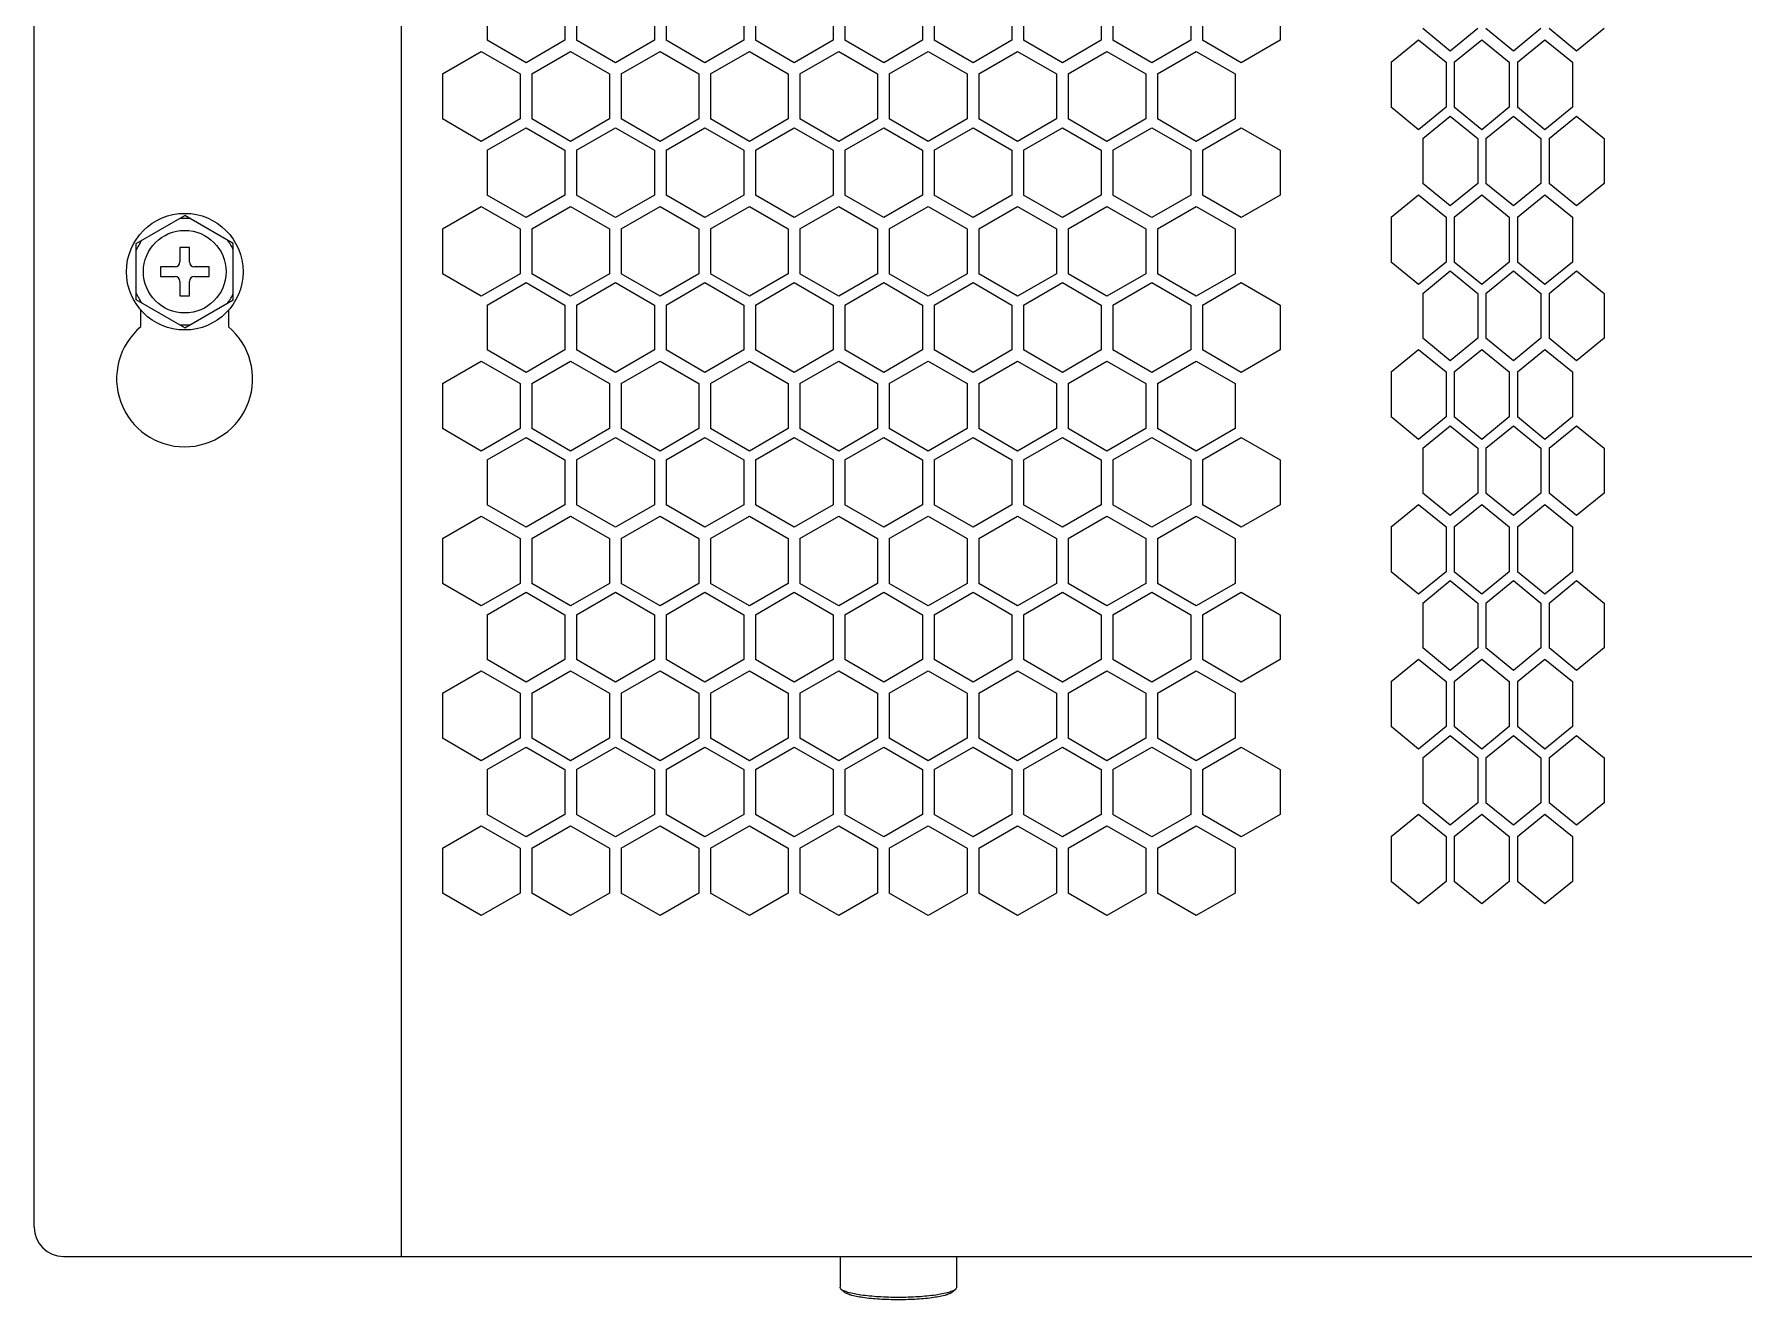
# Model space of a CAD drawing. Header units: millimetres. Extents: x 55614 to 110757, y -66981 to -47484.
# Drawn here: x 63122.6 to 63298.6, y -50635.6 to -50505.4 of the extents above; entities that cross this region are included whole.
import ezdxf

# ---------------------------------------------------------------- set-up
doc = ezdxf.new("R2010")
doc.units = ezdxf.units.MM
for name, color, linetype in [('2401-00336-S-M6-12HWM_0', 7, 'Continuous'), ('4215-0412-2_0', 7, 'Continuous'), ('SONGBUTUO-M4-8_0', 7, 'Continuous')]:
    doc.layers.add(name, color=color, linetype=linetype)
doc.layers.add('THICK', color=7, linetype='Continuous', lineweight=0)

# ---------------------------------------------------------------- blocks, each defined once
blk = doc.blocks.new('2-1725')
at = {"layer": '2401-00336-S-M6-12HWM_0', "color": 7, "linetype": 'Continuous'}
for p, q in [((-17953.63, -71953.06), (-17948.63, -71950.17)), ((-17943.63, -71953.06), (-17948.63, -71950.17)), ((-17953.63, -71958.83), (-17953.63, -71953.06)), ((-17949.13, -71953.45), (-17949.13, -71954.95)), ((-17948.13, -71953.45), (-17949.13, -71953.45)), ((-17948.13, -71954.95), (-17948.13, -71953.45)), ((-17943.63, -71958.83), (-17943.63, -71953.06)), ((-17951.13, -71955.45), (-17951.13, -71956.45)), ((-17949.63, -71955.45), (-17951.13, -71955.45)), ((-17946.13, -71955.45), (-17947.63, -71955.45)), ((-17946.13, -71956.45), (-17946.13, -71955.45)), ((-17951.13, -71956.45), (-17949.63, -71956.45)), ((-17949.13, -71956.95), (-17949.13, -71958.45)), ((-17948.13, -71958.45), (-17948.13, -71956.95)), ((-17947.63, -71956.45), (-17946.13, -71956.45)), ((-17948.63, -71961.72), (-17953.63, -71958.83)), ((-17949.13, -71958.45), (-17948.13, -71958.45)), ((-17948.63, -71961.72), (-17943.63, -71958.83))]:
    blk.add_line(p, q, dxfattribs=at)
for radius in [6, 4.25]:
    blk.add_circle((-17948.63, -71955.95), radius, dxfattribs=at)
for centre, radius, start, end in [((-17948.63, -71955.95), 5.47, 84.0076, 95.9924), ((-17948.63, -71955.95), 5.47, 144.0076, 155.9924), ((-17948.63, -71955.95), 5.47, 24.0076, 35.9924), ((-17949.63, -71954.95), 0.5, 270, 0), ((-17947.63, -71954.95), 0.5, 180, 270), ((-17949.63, -71956.95), 0.5, 0, 90), ((-17947.63, -71956.95), 0.5, 90, 180), ((-17948.63, -71955.95), 5.47, 204.0076, 215.9924), ((-17948.63, -71955.95), 5.47, 324.0076, 335.9924), ((-17948.63, -71955.95), 5.47, 264.0076, 275.9924)]:
    blk.add_arc(centre, radius, start, end, dxfattribs=at)
at = {"layer": '4215-0412-2_0', "color": 7, "linetype": 'Continuous'}
for p, q in [((-17926.32, -72057.27), (-17926.32, -71628.67)), ((-17964.12, -72054.27), (-17964.12, -71631.67)), ((-17917.49, -71927.52), (-17917.49, -71932.14)), ((-17909.49, -71927.52), (-17909.49, -71932.14)), ((-17908.29, -71927.52), (-17908.29, -71932.14)), ((-17900.29, -71927.52), (-17900.29, -71932.14)), ((-17899.09, -71927.52), (-17899.09, -71932.14)), ((-17891.09, -71927.52), (-17891.09, -71932.14)), ((-17889.89, -71927.52), (-17889.89, -71932.14)), ((-17881.89, -71927.52), (-17881.89, -71932.14)), ((-17880.69, -71927.52), (-17880.69, -71932.14)), ((-17872.69, -71927.52), (-17872.69, -71932.14)), ((-17871.49, -71927.52), (-17871.49, -71932.14)), ((-17863.49, -71927.52), (-17863.49, -71932.14)), ((-17862.29, -71927.52), (-17862.29, -71932.14)), ((-17854.29, -71927.52), (-17854.29, -71932.14)), ((-17853.09, -71927.52), (-17853.09, -71932.14)), ((-17845.09, -71927.52), (-17845.09, -71932.14)), ((-17843.89, -71927.52), (-17843.89, -71932.14)), ((-17835.89, -71927.52), (-17835.89, -71932.14)), ((-17818.38, -71933.25), (-17821.21, -71930.94)), ((-17815.55, -71930.94), (-17818.38, -71933.25)), ((-17811.87, -71933.25), (-17814.7, -71930.94)), ((-17809.04, -71930.94), (-17811.87, -71933.25)), ((-17805.37, -71933.25), (-17808.19, -71930.94)), ((-17802.54, -71930.94), (-17805.37, -71933.25)), ((-17913.49, -71934.45), (-17917.49, -71932.14)), ((-17909.49, -71932.14), (-17913.49, -71934.45)), ((-17904.29, -71934.45), (-17908.29, -71932.14)), ((-17900.29, -71932.14), (-17904.29, -71934.45)), ((-17895.09, -71934.45), (-17899.09, -71932.14)), ((-17891.09, -71932.14), (-17895.09, -71934.45)), ((-17885.89, -71934.45), (-17889.89, -71932.14)), ((-17881.89, -71932.14), (-17885.89, -71934.45)), ((-17876.69, -71934.45), (-17880.69, -71932.14)), ((-17872.69, -71932.14), (-17876.69, -71934.45)), ((-17867.49, -71934.45), (-17871.49, -71932.14)), ((-17863.49, -71932.14), (-17867.49, -71934.45)), ((-17858.29, -71934.45), (-17862.29, -71932.14)), ((-17854.29, -71932.14), (-17858.29, -71934.45)), ((-17849.09, -71934.45), (-17853.09, -71932.14)), ((-17845.09, -71932.14), (-17849.09, -71934.45)), ((-17839.89, -71934.45), (-17843.89, -71932.14)), ((-17835.89, -71932.14), (-17839.89, -71934.45)), ((-17824.47, -71934.41), (-17821.64, -71932.1)), ((-17821.64, -71932.1), (-17818.81, -71934.41)), ((-17817.97, -71934.41), (-17815.14, -71932.1)), ((-17815.14, -71932.1), (-17812.31, -71934.41)), ((-17811.46, -71934.41), (-17808.63, -71932.1)), ((-17808.63, -71932.1), (-17805.8, -71934.41)), ((-17922.11, -71935.61), (-17918.11, -71933.3)), ((-17918.11, -71933.3), (-17914.11, -71935.61)), ((-17912.91, -71935.61), (-17908.91, -71933.3)), ((-17908.91, -71933.3), (-17904.91, -71935.61)), ((-17903.71, -71935.61), (-17899.71, -71933.3)), ((-17899.71, -71933.3), (-17895.71, -71935.61)), ((-17894.51, -71935.61), (-17890.51, -71933.3)), ((-17890.51, -71933.3), (-17886.51, -71935.61)), ((-17885.31, -71935.61), (-17881.31, -71933.3)), ((-17881.31, -71933.3), (-17877.31, -71935.61)), ((-17876.11, -71935.61), (-17872.11, -71933.3)), ((-17872.11, -71933.3), (-17868.11, -71935.61)), ((-17866.91, -71935.61), (-17862.91, -71933.3)), ((-17862.91, -71933.3), (-17858.91, -71935.61)), ((-17857.71, -71935.61), (-17853.71, -71933.3)), ((-17853.71, -71933.3), (-17849.71, -71935.61)), ((-17848.51, -71935.61), (-17844.51, -71933.3)), ((-17844.51, -71933.3), (-17840.51, -71935.61)), ((-17824.47, -71934.41), (-17824.47, -71939.03)), ((-17818.81, -71934.41), (-17818.81, -71939.03)), ((-17817.97, -71934.41), (-17817.97, -71939.03)), ((-17812.31, -71934.41), (-17812.31, -71939.03)), ((-17811.46, -71934.41), (-17811.46, -71939.03)), ((-17805.8, -71934.41), (-17805.8, -71939.03)), ((-17922.11, -71935.61), (-17922.11, -71940.23)), ((-17914.11, -71935.61), (-17914.11, -71940.23)), ((-17912.91, -71935.61), (-17912.91, -71940.23)), ((-17904.91, -71935.61), (-17904.91, -71940.23)), ((-17903.71, -71935.61), (-17903.71, -71940.23)), ((-17895.71, -71935.61), (-17895.71, -71940.23)), ((-17894.51, -71935.61), (-17894.51, -71940.23)), ((-17886.51, -71935.61), (-17886.51, -71940.23)), ((-17885.31, -71935.61), (-17885.31, -71940.23)), ((-17877.31, -71935.61), (-17877.31, -71940.23)), ((-17876.11, -71935.61), (-17876.11, -71940.23)), ((-17868.11, -71935.61), (-17868.11, -71940.23)), ((-17866.91, -71935.61), (-17866.91, -71940.23)), ((-17858.91, -71935.61), (-17858.91, -71940.23)), ((-17857.71, -71935.61), (-17857.71, -71940.23)), ((-17849.71, -71935.61), (-17849.71, -71940.23)), ((-17848.51, -71935.61), (-17848.51, -71940.23)), ((-17840.51, -71935.61), (-17840.51, -71940.23)), ((-17918.11, -71942.54), (-17922.11, -71940.23)), ((-17914.11, -71940.23), (-17918.11, -71942.54)), ((-17908.91, -71942.54), (-17912.91, -71940.23)), ((-17904.91, -71940.23), (-17908.91, -71942.54)), ((-17899.71, -71942.54), (-17903.71, -71940.23)), ((-17895.71, -71940.23), (-17899.71, -71942.54)), ((-17890.51, -71942.54), (-17894.51, -71940.23)), ((-17886.51, -71940.23), (-17890.51, -71942.54)), ((-17881.31, -71942.54), (-17885.31, -71940.23)), ((-17877.31, -71940.23), (-17881.31, -71942.54)), ((-17872.11, -71942.54), (-17876.11, -71940.23)), ((-17868.11, -71940.23), (-17872.11, -71942.54)), ((-17862.91, -71942.54), (-17866.91, -71940.23)), ((-17858.91, -71940.23), (-17862.91, -71942.54)), ((-17853.71, -71942.54), (-17857.71, -71940.23)), ((-17849.71, -71940.23), (-17853.71, -71942.54)), ((-17844.51, -71942.54), (-17848.51, -71940.23)), ((-17840.51, -71940.23), (-17844.51, -71942.54)), ((-17821.64, -71941.34), (-17824.47, -71939.03)), ((-17818.81, -71939.03), (-17821.64, -71941.34)), ((-17821.21, -71942.25), (-17818.38, -71939.94)), ((-17818.38, -71939.94), (-17815.55, -71942.25)), ((-17815.14, -71941.34), (-17817.97, -71939.03)), ((-17812.31, -71939.03), (-17815.14, -71941.34)), ((-17814.7, -71942.25), (-17811.87, -71939.94)), ((-17811.87, -71939.94), (-17809.04, -71942.25)), ((-17808.63, -71941.34), (-17811.46, -71939.03)), ((-17805.8, -71939.03), (-17808.63, -71941.34)), ((-17808.19, -71942.25), (-17805.37, -71939.94)), ((-17805.37, -71939.94), (-17802.54, -71942.25)), ((-17917.49, -71943.45), (-17913.49, -71941.14)), ((-17913.49, -71941.14), (-17909.49, -71943.45)), ((-17908.29, -71943.45), (-17904.29, -71941.14)), ((-17904.29, -71941.14), (-17900.29, -71943.45)), ((-17899.09, -71943.45), (-17895.09, -71941.14)), ((-17895.09, -71941.14), (-17891.09, -71943.45)), ((-17889.89, -71943.45), (-17885.89, -71941.14)), ((-17885.89, -71941.14), (-17881.89, -71943.45)), ((-17880.69, -71943.45), (-17876.69, -71941.14)), ((-17876.69, -71941.14), (-17872.69, -71943.45)), ((-17871.49, -71943.45), (-17867.49, -71941.14)), ((-17867.49, -71941.14), (-17863.49, -71943.45)), ((-17862.29, -71943.45), (-17858.29, -71941.14)), ((-17858.29, -71941.14), (-17854.29, -71943.45)), ((-17853.09, -71943.45), (-17849.09, -71941.14)), ((-17849.09, -71941.14), (-17845.09, -71943.45)), ((-17843.89, -71943.45), (-17839.89, -71941.14)), ((-17839.89, -71941.14), (-17835.89, -71943.45)), ((-17917.49, -71943.45), (-17917.49, -71948.07)), ((-17909.49, -71943.45), (-17909.49, -71948.07)), ((-17908.29, -71943.45), (-17908.29, -71948.07)), ((-17900.29, -71943.45), (-17900.29, -71948.07)), ((-17899.09, -71943.45), (-17899.09, -71948.07)), ((-17891.09, -71943.45), (-17891.09, -71948.07)), ((-17889.89, -71943.45), (-17889.89, -71948.07)), ((-17881.89, -71943.45), (-17881.89, -71948.07)), ((-17880.69, -71943.45), (-17880.69, -71948.07)), ((-17872.69, -71943.45), (-17872.69, -71948.07)), ((-17871.49, -71943.45), (-17871.49, -71948.07)), ((-17863.49, -71943.45), (-17863.49, -71948.07)), ((-17862.29, -71943.45), (-17862.29, -71948.07)), ((-17854.29, -71943.45), (-17854.29, -71948.07)), ((-17853.09, -71943.45), (-17853.09, -71948.07)), ((-17845.09, -71943.45), (-17845.09, -71948.07)), ((-17843.89, -71943.45), (-17843.89, -71948.07)), ((-17835.89, -71943.45), (-17835.89, -71948.07)), ((-17821.21, -71942.25), (-17821.21, -71946.87)), ((-17815.55, -71942.25), (-17815.55, -71946.87)), ((-17814.7, -71942.25), (-17814.7, -71946.87)), ((-17809.04, -71942.25), (-17809.04, -71946.87)), ((-17808.19, -71942.25), (-17808.19, -71946.87)), ((-17802.54, -71942.25), (-17802.54, -71946.87)), ((-17818.38, -71949.18), (-17821.21, -71946.87)), ((-17815.55, -71946.87), (-17818.38, -71949.18)), ((-17811.87, -71949.18), (-17814.7, -71946.87)), ((-17809.04, -71946.87), (-17811.87, -71949.18)), ((-17805.37, -71949.18), (-17808.19, -71946.87)), ((-17802.54, -71946.87), (-17805.37, -71949.18)), ((-17913.49, -71950.38), (-17917.49, -71948.07)), ((-17909.49, -71948.07), (-17913.49, -71950.38)), ((-17904.29, -71950.38), (-17908.29, -71948.07)), ((-17900.29, -71948.07), (-17904.29, -71950.38)), ((-17895.09, -71950.38), (-17899.09, -71948.07)), ((-17891.09, -71948.07), (-17895.09, -71950.38)), ((-17885.89, -71950.38), (-17889.89, -71948.07)), ((-17881.89, -71948.07), (-17885.89, -71950.38)), ((-17876.69, -71950.38), (-17880.69, -71948.07)), ((-17872.69, -71948.07), (-17876.69, -71950.38)), ((-17867.49, -71950.38), (-17871.49, -71948.07)), ((-17863.49, -71948.07), (-17867.49, -71950.38)), ((-17858.29, -71950.38), (-17862.29, -71948.07)), ((-17854.29, -71948.07), (-17858.29, -71950.38)), ((-17849.09, -71950.38), (-17853.09, -71948.07)), ((-17845.09, -71948.07), (-17849.09, -71950.38)), ((-17839.89, -71950.38), (-17843.89, -71948.07)), ((-17835.89, -71948.07), (-17839.89, -71950.38)), ((-17824.47, -71950.34), (-17821.64, -71948.03)), ((-17821.64, -71948.03), (-17818.81, -71950.34)), ((-17817.97, -71950.34), (-17815.14, -71948.03)), ((-17815.14, -71948.03), (-17812.31, -71950.34)), ((-17811.46, -71950.34), (-17808.63, -71948.03)), ((-17808.63, -71948.03), (-17805.8, -71950.34)), ((-17922.11, -71951.54), (-17918.11, -71949.23)), ((-17918.11, -71949.23), (-17914.11, -71951.54)), ((-17912.91, -71951.54), (-17908.91, -71949.23)), ((-17908.91, -71949.23), (-17904.91, -71951.54)), ((-17903.71, -71951.54), (-17899.71, -71949.23)), ((-17899.71, -71949.23), (-17895.71, -71951.54)), ((-17894.51, -71951.54), (-17890.51, -71949.23)), ((-17890.51, -71949.23), (-17886.51, -71951.54)), ((-17885.31, -71951.54), (-17881.31, -71949.23)), ((-17881.31, -71949.23), (-17877.31, -71951.54)), ((-17876.11, -71951.54), (-17872.11, -71949.23)), ((-17872.11, -71949.23), (-17868.11, -71951.54)), ((-17866.91, -71951.54), (-17862.91, -71949.23)), ((-17862.91, -71949.23), (-17858.91, -71951.54)), ((-17857.71, -71951.54), (-17853.71, -71949.23)), ((-17853.71, -71949.23), (-17849.71, -71951.54)), ((-17848.51, -71951.54), (-17844.51, -71949.23)), ((-17844.51, -71949.23), (-17840.51, -71951.54)), ((-17824.47, -71950.34), (-17824.47, -71954.96)), ((-17818.81, -71950.34), (-17818.81, -71954.96)), ((-17817.97, -71950.34), (-17817.97, -71954.96)), ((-17812.31, -71950.34), (-17812.31, -71954.96)), ((-17811.46, -71950.34), (-17811.46, -71954.96)), ((-17805.8, -71950.34), (-17805.8, -71954.96)), ((-17922.11, -71951.54), (-17922.11, -71956.16)), ((-17914.11, -71951.54), (-17914.11, -71956.16)), ((-17912.91, -71951.54), (-17912.91, -71956.16)), ((-17904.91, -71951.54), (-17904.91, -71956.16)), ((-17903.71, -71951.54), (-17903.71, -71956.16)), ((-17895.71, -71951.54), (-17895.71, -71956.16)), ((-17894.51, -71951.54), (-17894.51, -71956.16)), ((-17886.51, -71951.54), (-17886.51, -71956.16)), ((-17885.31, -71951.54), (-17885.31, -71956.16)), ((-17877.31, -71951.54), (-17877.31, -71956.16)), ((-17876.11, -71951.54), (-17876.11, -71956.16)), ((-17868.11, -71951.54), (-17868.11, -71956.16)), ((-17866.91, -71951.54), (-17866.91, -71956.16)), ((-17858.91, -71951.54), (-17858.91, -71956.16)), ((-17857.71, -71951.54), (-17857.71, -71956.16)), ((-17849.71, -71951.54), (-17849.71, -71956.16)), ((-17848.51, -71951.54), (-17848.51, -71956.16)), ((-17840.51, -71951.54), (-17840.51, -71956.16)), ((-17821.64, -71957.27), (-17824.47, -71954.96)), ((-17818.81, -71954.96), (-17821.64, -71957.27)), ((-17821.21, -71958.18), (-17818.38, -71955.87)), ((-17818.38, -71955.87), (-17815.55, -71958.18)), ((-17815.14, -71957.27), (-17817.97, -71954.96)), ((-17812.31, -71954.96), (-17815.14, -71957.27)), ((-17814.7, -71958.18), (-17811.87, -71955.87)), ((-17811.87, -71955.87), (-17809.04, -71958.18)), ((-17808.63, -71957.27), (-17811.46, -71954.96)), ((-17805.8, -71954.96), (-17808.63, -71957.27)), ((-17808.19, -71958.18), (-17805.37, -71955.87)), ((-17805.37, -71955.87), (-17802.54, -71958.18)), ((-17918.11, -71958.47), (-17922.11, -71956.16)), ((-17914.11, -71956.16), (-17918.11, -71958.47)), ((-17917.49, -71959.38), (-17913.49, -71957.07)), ((-17913.49, -71957.07), (-17909.49, -71959.38)), ((-17908.91, -71958.47), (-17912.91, -71956.16)), ((-17904.91, -71956.16), (-17908.91, -71958.47)), ((-17908.29, -71959.38), (-17904.29, -71957.07)), ((-17904.29, -71957.07), (-17900.29, -71959.38)), ((-17899.71, -71958.47), (-17903.71, -71956.16)), ((-17895.71, -71956.16), (-17899.71, -71958.47)), ((-17899.09, -71959.38), (-17895.09, -71957.07)), ((-17895.09, -71957.07), (-17891.09, -71959.38)), ((-17890.51, -71958.47), (-17894.51, -71956.16)), ((-17886.51, -71956.16), (-17890.51, -71958.47)), ((-17889.89, -71959.38), (-17885.89, -71957.07)), ((-17885.89, -71957.07), (-17881.89, -71959.38)), ((-17881.31, -71958.47), (-17885.31, -71956.16)), ((-17877.31, -71956.16), (-17881.31, -71958.47)), ((-17880.69, -71959.38), (-17876.69, -71957.07)), ((-17876.69, -71957.07), (-17872.69, -71959.38)), ((-17872.11, -71958.47), (-17876.11, -71956.16)), ((-17868.11, -71956.16), (-17872.11, -71958.47)), ((-17871.49, -71959.38), (-17867.49, -71957.07)), ((-17867.49, -71957.07), (-17863.49, -71959.38)), ((-17862.91, -71958.47), (-17866.91, -71956.16)), ((-17858.91, -71956.16), (-17862.91, -71958.47)), ((-17862.29, -71959.38), (-17858.29, -71957.07)), ((-17858.29, -71957.07), (-17854.29, -71959.38)), ((-17853.71, -71958.47), (-17857.71, -71956.16)), ((-17849.71, -71956.16), (-17853.71, -71958.47)), ((-17853.09, -71959.38), (-17849.09, -71957.07)), ((-17849.09, -71957.07), (-17845.09, -71959.38)), ((-17844.51, -71958.47), (-17848.51, -71956.16)), ((-17840.51, -71956.16), (-17844.51, -71958.47)), ((-17843.89, -71959.38), (-17839.89, -71957.07)), ((-17839.89, -71957.07), (-17835.89, -71959.38)), ((-17917.49, -71959.38), (-17917.49, -71964)), ((-17909.49, -71959.38), (-17909.49, -71964)), ((-17908.29, -71959.38), (-17908.29, -71964)), ((-17900.29, -71959.38), (-17900.29, -71964)), ((-17899.09, -71959.38), (-17899.09, -71964)), ((-17891.09, -71959.38), (-17891.09, -71964)), ((-17889.89, -71959.38), (-17889.89, -71964)), ((-17881.89, -71959.38), (-17881.89, -71964)), ((-17880.69, -71959.38), (-17880.69, -71964)), ((-17872.69, -71959.38), (-17872.69, -71964)), ((-17871.49, -71959.38), (-17871.49, -71964)), ((-17863.49, -71959.38), (-17863.49, -71964)), ((-17862.29, -71959.38), (-17862.29, -71964)), ((-17854.29, -71959.38), (-17854.29, -71964)), ((-17853.09, -71959.38), (-17853.09, -71964)), ((-17845.09, -71959.38), (-17845.09, -71964)), ((-17843.89, -71959.38), (-17843.89, -71964)), ((-17835.89, -71959.38), (-17835.89, -71964)), ((-17821.21, -71958.18), (-17821.21, -71962.8)), ((-17815.55, -71958.18), (-17815.55, -71962.8)), ((-17814.7, -71958.18), (-17814.7, -71962.8)), ((-17809.04, -71958.18), (-17809.04, -71962.8)), ((-17808.19, -71958.18), (-17808.19, -71962.8)), ((-17802.54, -71958.18), (-17802.54, -71962.8)), ((-17953.14, -71961.6), (-17953.14, -71959.91)), ((-17944.14, -71959.91), (-17944.14, -71961.6)), ((-17818.38, -71965.11), (-17821.21, -71962.8)), ((-17815.55, -71962.8), (-17818.38, -71965.11)), ((-17811.87, -71965.11), (-17814.7, -71962.8)), ((-17809.04, -71962.8), (-17811.87, -71965.11)), ((-17805.37, -71965.11), (-17808.19, -71962.8)), ((-17802.54, -71962.8), (-17805.37, -71965.11)), ((-17913.49, -71966.31), (-17917.49, -71964)), ((-17909.49, -71964), (-17913.49, -71966.31)), ((-17904.29, -71966.31), (-17908.29, -71964)), ((-17900.29, -71964), (-17904.29, -71966.31)), ((-17895.09, -71966.31), (-17899.09, -71964)), ((-17891.09, -71964), (-17895.09, -71966.31)), ((-17885.89, -71966.31), (-17889.89, -71964)), ((-17881.89, -71964), (-17885.89, -71966.31)), ((-17876.69, -71966.31), (-17880.69, -71964)), ((-17872.69, -71964), (-17876.69, -71966.31)), ((-17867.49, -71966.31), (-17871.49, -71964)), ((-17863.49, -71964), (-17867.49, -71966.31)), ((-17858.29, -71966.31), (-17862.29, -71964)), ((-17854.29, -71964), (-17858.29, -71966.31)), ((-17849.09, -71966.31), (-17853.09, -71964)), ((-17845.09, -71964), (-17849.09, -71966.31)), ((-17839.89, -71966.31), (-17843.89, -71964)), ((-17835.89, -71964), (-17839.89, -71966.31)), ((-17824.47, -71966.27), (-17821.64, -71963.96)), ((-17821.64, -71963.96), (-17818.81, -71966.27)), ((-17817.97, -71966.27), (-17815.14, -71963.96)), ((-17815.14, -71963.96), (-17812.31, -71966.27)), ((-17811.46, -71966.27), (-17808.63, -71963.96)), ((-17808.63, -71963.96), (-17805.8, -71966.27)), ((-17922.11, -71967.47), (-17918.11, -71965.16)), ((-17918.11, -71965.16), (-17914.11, -71967.47)), ((-17912.91, -71967.47), (-17908.91, -71965.16)), ((-17908.91, -71965.16), (-17904.91, -71967.47)), ((-17903.71, -71967.47), (-17899.71, -71965.16)), ((-17899.71, -71965.16), (-17895.71, -71967.47)), ((-17894.51, -71967.47), (-17890.51, -71965.16)), ((-17890.51, -71965.16), (-17886.51, -71967.47)), ((-17885.31, -71967.47), (-17881.31, -71965.16)), ((-17881.31, -71965.16), (-17877.31, -71967.47)), ((-17876.11, -71967.47), (-17872.11, -71965.16)), ((-17872.11, -71965.16), (-17868.11, -71967.47)), ((-17866.91, -71967.47), (-17862.91, -71965.16)), ((-17862.91, -71965.16), (-17858.91, -71967.47)), ((-17857.71, -71967.47), (-17853.71, -71965.16)), ((-17853.71, -71965.16), (-17849.71, -71967.47)), ((-17848.51, -71967.47), (-17844.51, -71965.16)), ((-17844.51, -71965.16), (-17840.51, -71967.47)), ((-17824.47, -71966.27), (-17824.47, -71970.89)), ((-17818.81, -71966.27), (-17818.81, -71970.89)), ((-17817.97, -71966.27), (-17817.97, -71970.89)), ((-17812.31, -71966.27), (-17812.31, -71970.89)), ((-17811.46, -71966.27), (-17811.46, -71970.89)), ((-17805.8, -71966.27), (-17805.8, -71970.89)), ((-17922.11, -71967.47), (-17922.11, -71972.09)), ((-17914.11, -71967.47), (-17914.11, -71972.09)), ((-17912.91, -71967.47), (-17912.91, -71972.09)), ((-17904.91, -71967.47), (-17904.91, -71972.09)), ((-17903.71, -71967.47), (-17903.71, -71972.09)), ((-17895.71, -71967.47), (-17895.71, -71972.09)), ((-17894.51, -71967.47), (-17894.51, -71972.09)), ((-17886.51, -71967.47), (-17886.51, -71972.09)), ((-17885.31, -71967.47), (-17885.31, -71972.09)), ((-17877.31, -71967.47), (-17877.31, -71972.09)), ((-17876.11, -71967.47), (-17876.11, -71972.09)), ((-17868.11, -71967.47), (-17868.11, -71972.09)), ((-17866.91, -71967.47), (-17866.91, -71972.09)), ((-17858.91, -71967.47), (-17858.91, -71972.09)), ((-17857.71, -71967.47), (-17857.71, -71972.09)), ((-17849.71, -71967.47), (-17849.71, -71972.09)), ((-17848.51, -71967.47), (-17848.51, -71972.09)), ((-17840.51, -71967.47), (-17840.51, -71972.09)), ((-17821.64, -71973.2), (-17824.47, -71970.89)), ((-17818.81, -71970.89), (-17821.64, -71973.2)), ((-17821.21, -71974.11), (-17818.38, -71971.8)), ((-17818.38, -71971.8), (-17815.55, -71974.11)), ((-17815.14, -71973.2), (-17817.97, -71970.89)), ((-17812.31, -71970.89), (-17815.14, -71973.2)), ((-17814.7, -71974.11), (-17811.87, -71971.8)), ((-17811.87, -71971.8), (-17809.04, -71974.11)), ((-17808.63, -71973.2), (-17811.46, -71970.89)), ((-17805.8, -71970.89), (-17808.63, -71973.2)), ((-17808.19, -71974.11), (-17805.37, -71971.8)), ((-17805.37, -71971.8), (-17802.54, -71974.11)), ((-17918.11, -71974.4), (-17922.11, -71972.09)), ((-17914.11, -71972.09), (-17918.11, -71974.4)), ((-17917.49, -71975.31), (-17913.49, -71973)), ((-17913.49, -71973), (-17909.49, -71975.31)), ((-17908.91, -71974.4), (-17912.91, -71972.09)), ((-17904.91, -71972.09), (-17908.91, -71974.4)), ((-17908.29, -71975.31), (-17904.29, -71973)), ((-17904.29, -71973), (-17900.29, -71975.31)), ((-17899.71, -71974.4), (-17903.71, -71972.09)), ((-17895.71, -71972.09), (-17899.71, -71974.4)), ((-17899.09, -71975.31), (-17895.09, -71973)), ((-17895.09, -71973), (-17891.09, -71975.31)), ((-17890.51, -71974.4), (-17894.51, -71972.09)), ((-17886.51, -71972.09), (-17890.51, -71974.4)), ((-17889.89, -71975.31), (-17885.89, -71973)), ((-17885.89, -71973), (-17881.89, -71975.31)), ((-17881.31, -71974.4), (-17885.31, -71972.09)), ((-17877.31, -71972.09), (-17881.31, -71974.4)), ((-17880.69, -71975.31), (-17876.69, -71973)), ((-17876.69, -71973), (-17872.69, -71975.31)), ((-17872.11, -71974.4), (-17876.11, -71972.09)), ((-17868.11, -71972.09), (-17872.11, -71974.4)), ((-17871.49, -71975.31), (-17867.49, -71973)), ((-17867.49, -71973), (-17863.49, -71975.31)), ((-17862.91, -71974.4), (-17866.91, -71972.09)), ((-17858.91, -71972.09), (-17862.91, -71974.4)), ((-17862.29, -71975.31), (-17858.29, -71973)), ((-17858.29, -71973), (-17854.29, -71975.31)), ((-17853.71, -71974.4), (-17857.71, -71972.09)), ((-17849.71, -71972.09), (-17853.71, -71974.4)), ((-17853.09, -71975.31), (-17849.09, -71973)), ((-17849.09, -71973), (-17845.09, -71975.31)), ((-17844.51, -71974.4), (-17848.51, -71972.09)), ((-17840.51, -71972.09), (-17844.51, -71974.4)), ((-17843.89, -71975.31), (-17839.89, -71973)), ((-17839.89, -71973), (-17835.89, -71975.31)), ((-17917.49, -71975.31), (-17917.49, -71979.93)), ((-17909.49, -71975.31), (-17909.49, -71979.93)), ((-17908.29, -71975.31), (-17908.29, -71979.93)), ((-17900.29, -71975.31), (-17900.29, -71979.93)), ((-17899.09, -71975.31), (-17899.09, -71979.93)), ((-17891.09, -71975.31), (-17891.09, -71979.93)), ((-17889.89, -71975.31), (-17889.89, -71979.93)), ((-17881.89, -71975.31), (-17881.89, -71979.93)), ((-17880.69, -71975.31), (-17880.69, -71979.93)), ((-17872.69, -71975.31), (-17872.69, -71979.93)), ((-17871.49, -71975.31), (-17871.49, -71979.93)), ((-17863.49, -71975.31), (-17863.49, -71979.93)), ((-17862.29, -71975.31), (-17862.29, -71979.93)), ((-17854.29, -71975.31), (-17854.29, -71979.93)), ((-17853.09, -71975.31), (-17853.09, -71979.93)), ((-17845.09, -71975.31), (-17845.09, -71979.93)), ((-17843.89, -71975.31), (-17843.89, -71979.93)), ((-17835.89, -71975.31), (-17835.89, -71979.93)), ((-17821.21, -71974.11), (-17821.21, -71978.73)), ((-17815.55, -71974.11), (-17815.55, -71978.73)), ((-17814.7, -71974.11), (-17814.7, -71978.73)), ((-17809.04, -71974.11), (-17809.04, -71978.73)), ((-17808.19, -71974.11), (-17808.19, -71978.73)), ((-17802.54, -71974.11), (-17802.54, -71978.73)), ((-17818.38, -71981.04), (-17821.21, -71978.73)), ((-17815.55, -71978.73), (-17818.38, -71981.04)), ((-17811.87, -71981.04), (-17814.7, -71978.73)), ((-17809.04, -71978.73), (-17811.87, -71981.04)), ((-17805.37, -71981.04), (-17808.19, -71978.73)), ((-17802.54, -71978.73), (-17805.37, -71981.04)), ((-17913.49, -71982.24), (-17917.49, -71979.93)), ((-17909.49, -71979.93), (-17913.49, -71982.24)), ((-17904.29, -71982.24), (-17908.29, -71979.93)), ((-17900.29, -71979.93), (-17904.29, -71982.24)), ((-17895.09, -71982.24), (-17899.09, -71979.93)), ((-17891.09, -71979.93), (-17895.09, -71982.24)), ((-17885.89, -71982.24), (-17889.89, -71979.93)), ((-17881.89, -71979.93), (-17885.89, -71982.24)), ((-17876.69, -71982.24), (-17880.69, -71979.93)), ((-17872.69, -71979.93), (-17876.69, -71982.24)), ((-17867.49, -71982.24), (-17871.49, -71979.93)), ((-17863.49, -71979.93), (-17867.49, -71982.24)), ((-17858.29, -71982.24), (-17862.29, -71979.93)), ((-17854.29, -71979.93), (-17858.29, -71982.24)), ((-17849.09, -71982.24), (-17853.09, -71979.93)), ((-17845.09, -71979.93), (-17849.09, -71982.24)), ((-17839.89, -71982.24), (-17843.89, -71979.93)), ((-17835.89, -71979.93), (-17839.89, -71982.24)), ((-17824.47, -71982.2), (-17821.64, -71979.89)), ((-17821.64, -71979.89), (-17818.81, -71982.2)), ((-17817.97, -71982.2), (-17815.14, -71979.89)), ((-17815.14, -71979.89), (-17812.31, -71982.2)), ((-17811.46, -71982.2), (-17808.63, -71979.89)), ((-17808.63, -71979.89), (-17805.8, -71982.2)), ((-17922.11, -71983.4), (-17918.11, -71981.09)), ((-17918.11, -71981.09), (-17914.11, -71983.4)), ((-17912.91, -71983.4), (-17908.91, -71981.09)), ((-17908.91, -71981.09), (-17904.91, -71983.4)), ((-17903.71, -71983.4), (-17899.71, -71981.09)), ((-17899.71, -71981.09), (-17895.71, -71983.4)), ((-17894.51, -71983.4), (-17890.51, -71981.09)), ((-17890.51, -71981.09), (-17886.51, -71983.4)), ((-17885.31, -71983.4), (-17881.31, -71981.09)), ((-17881.31, -71981.09), (-17877.31, -71983.4)), ((-17876.11, -71983.4), (-17872.11, -71981.09)), ((-17872.11, -71981.09), (-17868.11, -71983.4)), ((-17866.91, -71983.4), (-17862.91, -71981.09)), ((-17862.91, -71981.09), (-17858.91, -71983.4)), ((-17857.71, -71983.4), (-17853.71, -71981.09)), ((-17853.71, -71981.09), (-17849.71, -71983.4)), ((-17848.51, -71983.4), (-17844.51, -71981.09)), ((-17844.51, -71981.09), (-17840.51, -71983.4)), ((-17824.47, -71982.2), (-17824.47, -71986.82)), ((-17818.81, -71982.2), (-17818.81, -71986.82)), ((-17817.97, -71982.2), (-17817.97, -71986.82)), ((-17812.31, -71982.2), (-17812.31, -71986.82)), ((-17811.46, -71982.2), (-17811.46, -71986.82)), ((-17805.8, -71982.2), (-17805.8, -71986.82)), ((-17922.11, -71983.4), (-17922.11, -71988.02)), ((-17914.11, -71983.4), (-17914.11, -71988.02)), ((-17912.91, -71983.4), (-17912.91, -71988.02)), ((-17904.91, -71983.4), (-17904.91, -71988.02)), ((-17903.71, -71983.4), (-17903.71, -71988.02)), ((-17895.71, -71983.4), (-17895.71, -71988.02)), ((-17894.51, -71983.4), (-17894.51, -71988.02)), ((-17886.51, -71983.4), (-17886.51, -71988.02)), ((-17885.31, -71983.4), (-17885.31, -71988.02)), ((-17877.31, -71983.4), (-17877.31, -71988.02)), ((-17876.11, -71983.4), (-17876.11, -71988.02)), ((-17868.11, -71983.4), (-17868.11, -71988.02)), ((-17866.91, -71983.4), (-17866.91, -71988.02)), ((-17858.91, -71983.4), (-17858.91, -71988.02)), ((-17857.71, -71983.4), (-17857.71, -71988.02)), ((-17849.71, -71983.4), (-17849.71, -71988.02)), ((-17848.51, -71983.4), (-17848.51, -71988.02)), ((-17840.51, -71983.4), (-17840.51, -71988.02)), ((-17821.64, -71989.13), (-17824.47, -71986.82)), ((-17818.81, -71986.82), (-17821.64, -71989.13)), ((-17821.21, -71990.04), (-17818.38, -71987.73)), ((-17818.38, -71987.73), (-17815.55, -71990.04)), ((-17815.14, -71989.13), (-17817.97, -71986.82)), ((-17812.31, -71986.82), (-17815.14, -71989.13)), ((-17814.7, -71990.04), (-17811.87, -71987.73)), ((-17811.87, -71987.73), (-17809.04, -71990.04)), ((-17808.63, -71989.13), (-17811.46, -71986.82)), ((-17805.8, -71986.82), (-17808.63, -71989.13)), ((-17808.19, -71990.04), (-17805.37, -71987.73)), ((-17805.37, -71987.73), (-17802.54, -71990.04)), ((-17918.11, -71990.33), (-17922.11, -71988.02)), ((-17914.11, -71988.02), (-17918.11, -71990.33)), ((-17917.49, -71991.24), (-17913.49, -71988.93)), ((-17913.49, -71988.93), (-17909.49, -71991.24)), ((-17908.91, -71990.33), (-17912.91, -71988.02)), ((-17904.91, -71988.02), (-17908.91, -71990.33)), ((-17908.29, -71991.24), (-17904.29, -71988.93)), ((-17904.29, -71988.93), (-17900.29, -71991.24)), ((-17899.71, -71990.33), (-17903.71, -71988.02)), ((-17895.71, -71988.02), (-17899.71, -71990.33)), ((-17899.09, -71991.24), (-17895.09, -71988.93)), ((-17895.09, -71988.93), (-17891.09, -71991.24)), ((-17890.51, -71990.33), (-17894.51, -71988.02)), ((-17886.51, -71988.02), (-17890.51, -71990.33)), ((-17889.89, -71991.24), (-17885.89, -71988.93)), ((-17885.89, -71988.93), (-17881.89, -71991.24)), ((-17881.31, -71990.33), (-17885.31, -71988.02)), ((-17877.31, -71988.02), (-17881.31, -71990.33)), ((-17880.69, -71991.24), (-17876.69, -71988.93)), ((-17876.69, -71988.93), (-17872.69, -71991.24)), ((-17872.11, -71990.33), (-17876.11, -71988.02)), ((-17868.11, -71988.02), (-17872.11, -71990.33)), ((-17871.49, -71991.24), (-17867.49, -71988.93)), ((-17867.49, -71988.93), (-17863.49, -71991.24)), ((-17862.91, -71990.33), (-17866.91, -71988.02)), ((-17858.91, -71988.02), (-17862.91, -71990.33)), ((-17862.29, -71991.24), (-17858.29, -71988.93)), ((-17858.29, -71988.93), (-17854.29, -71991.24)), ((-17853.71, -71990.33), (-17857.71, -71988.02)), ((-17849.71, -71988.02), (-17853.71, -71990.33)), ((-17853.09, -71991.24), (-17849.09, -71988.93)), ((-17849.09, -71988.93), (-17845.09, -71991.24)), ((-17844.51, -71990.33), (-17848.51, -71988.02)), ((-17840.51, -71988.02), (-17844.51, -71990.33)), ((-17843.89, -71991.24), (-17839.89, -71988.93)), ((-17839.89, -71988.93), (-17835.89, -71991.24)), ((-17917.49, -71991.24), (-17917.49, -71995.86)), ((-17909.49, -71991.24), (-17909.49, -71995.86)), ((-17908.29, -71991.24), (-17908.29, -71995.86)), ((-17900.29, -71991.24), (-17900.29, -71995.86)), ((-17899.09, -71991.24), (-17899.09, -71995.86)), ((-17891.09, -71991.24), (-17891.09, -71995.86)), ((-17889.89, -71991.24), (-17889.89, -71995.86)), ((-17881.89, -71991.24), (-17881.89, -71995.86)), ((-17880.69, -71991.24), (-17880.69, -71995.86)), ((-17872.69, -71991.24), (-17872.69, -71995.86)), ((-17871.49, -71991.24), (-17871.49, -71995.86)), ((-17863.49, -71991.24), (-17863.49, -71995.86)), ((-17862.29, -71991.24), (-17862.29, -71995.86)), ((-17854.29, -71991.24), (-17854.29, -71995.86)), ((-17853.09, -71991.24), (-17853.09, -71995.86)), ((-17845.09, -71991.24), (-17845.09, -71995.86)), ((-17843.89, -71991.24), (-17843.89, -71995.86)), ((-17835.89, -71991.24), (-17835.89, -71995.86)), ((-17821.21, -71990.04), (-17821.21, -71994.66)), ((-17815.55, -71990.04), (-17815.55, -71994.66)), ((-17814.7, -71990.04), (-17814.7, -71994.66)), ((-17809.04, -71990.04), (-17809.04, -71994.66)), ((-17808.19, -71990.04), (-17808.19, -71994.66)), ((-17802.54, -71990.04), (-17802.54, -71994.66)), ((-17818.38, -71996.97), (-17821.21, -71994.66)), ((-17815.55, -71994.66), (-17818.38, -71996.97)), ((-17811.87, -71996.97), (-17814.7, -71994.66)), ((-17809.04, -71994.66), (-17811.87, -71996.97)), ((-17805.37, -71996.97), (-17808.19, -71994.66)), ((-17802.54, -71994.66), (-17805.37, -71996.97)), ((-17913.49, -71998.17), (-17917.49, -71995.86)), ((-17909.49, -71995.86), (-17913.49, -71998.17)), ((-17904.29, -71998.17), (-17908.29, -71995.86)), ((-17900.29, -71995.86), (-17904.29, -71998.17)), ((-17895.09, -71998.17), (-17899.09, -71995.86)), ((-17891.09, -71995.86), (-17895.09, -71998.17)), ((-17885.89, -71998.17), (-17889.89, -71995.86)), ((-17881.89, -71995.86), (-17885.89, -71998.17)), ((-17876.69, -71998.17), (-17880.69, -71995.86)), ((-17872.69, -71995.86), (-17876.69, -71998.17)), ((-17867.49, -71998.17), (-17871.49, -71995.86)), ((-17863.49, -71995.86), (-17867.49, -71998.17)), ((-17858.29, -71998.17), (-17862.29, -71995.86)), ((-17854.29, -71995.86), (-17858.29, -71998.17)), ((-17849.09, -71998.17), (-17853.09, -71995.86)), ((-17845.09, -71995.86), (-17849.09, -71998.17)), ((-17839.89, -71998.17), (-17843.89, -71995.86)), ((-17835.89, -71995.86), (-17839.89, -71998.17)), ((-17824.47, -71998.13), (-17821.64, -71995.82)), ((-17821.64, -71995.82), (-17818.81, -71998.13)), ((-17817.97, -71998.13), (-17815.14, -71995.82)), ((-17815.14, -71995.82), (-17812.31, -71998.13)), ((-17811.46, -71998.13), (-17808.63, -71995.82)), ((-17808.63, -71995.82), (-17805.8, -71998.13)), ((-17922.11, -71999.33), (-17918.11, -71997.02)), ((-17918.11, -71997.02), (-17914.11, -71999.33)), ((-17912.91, -71999.33), (-17908.91, -71997.02)), ((-17908.91, -71997.02), (-17904.91, -71999.33)), ((-17903.71, -71999.33), (-17899.71, -71997.02)), ((-17899.71, -71997.02), (-17895.71, -71999.33)), ((-17894.51, -71999.33), (-17890.51, -71997.02)), ((-17890.51, -71997.02), (-17886.51, -71999.33)), ((-17885.31, -71999.33), (-17881.31, -71997.02)), ((-17881.31, -71997.02), (-17877.31, -71999.33)), ((-17876.11, -71999.33), (-17872.11, -71997.02)), ((-17872.11, -71997.02), (-17868.11, -71999.33)), ((-17866.91, -71999.33), (-17862.91, -71997.02)), ((-17862.91, -71997.02), (-17858.91, -71999.33)), ((-17857.71, -71999.33), (-17853.71, -71997.02)), ((-17853.71, -71997.02), (-17849.71, -71999.33)), ((-17848.51, -71999.33), (-17844.51, -71997.02)), ((-17844.51, -71997.02), (-17840.51, -71999.33)), ((-17824.47, -71998.13), (-17824.47, -72002.75)), ((-17818.81, -71998.13), (-17818.81, -72002.75)), ((-17817.97, -71998.13), (-17817.97, -72002.75)), ((-17812.31, -71998.13), (-17812.31, -72002.75)), ((-17811.46, -71998.13), (-17811.46, -72002.75)), ((-17805.8, -71998.13), (-17805.8, -72002.75)), ((-17922.11, -71999.33), (-17922.11, -72003.95)), ((-17914.11, -71999.33), (-17914.11, -72003.95)), ((-17912.91, -71999.33), (-17912.91, -72003.95)), ((-17904.91, -71999.33), (-17904.91, -72003.95)), ((-17903.71, -71999.33), (-17903.71, -72003.95)), ((-17895.71, -71999.33), (-17895.71, -72003.95)), ((-17894.51, -71999.33), (-17894.51, -72003.95)), ((-17886.51, -71999.33), (-17886.51, -72003.95)), ((-17885.31, -71999.33), (-17885.31, -72003.95)), ((-17877.31, -71999.33), (-17877.31, -72003.95)), ((-17876.11, -71999.33), (-17876.11, -72003.95)), ((-17868.11, -71999.33), (-17868.11, -72003.95)), ((-17866.91, -71999.33), (-17866.91, -72003.95)), ((-17858.91, -71999.33), (-17858.91, -72003.95)), ((-17857.71, -71999.33), (-17857.71, -72003.95)), ((-17849.71, -71999.33), (-17849.71, -72003.95)), ((-17848.51, -71999.33), (-17848.51, -72003.95)), ((-17840.51, -71999.33), (-17840.51, -72003.95)), ((-17821.64, -72005.06), (-17824.47, -72002.75)), ((-17818.81, -72002.75), (-17821.64, -72005.06)), ((-17821.21, -72005.97), (-17818.38, -72003.66)), ((-17818.38, -72003.66), (-17815.55, -72005.97)), ((-17815.14, -72005.06), (-17817.97, -72002.75)), ((-17812.31, -72002.75), (-17815.14, -72005.06)), ((-17814.7, -72005.97), (-17811.87, -72003.66)), ((-17811.87, -72003.66), (-17809.04, -72005.97)), ((-17808.63, -72005.06), (-17811.46, -72002.75)), ((-17805.8, -72002.75), (-17808.63, -72005.06)), ((-17808.19, -72005.97), (-17805.37, -72003.66)), ((-17805.37, -72003.66), (-17802.54, -72005.97)), ((-17918.11, -72006.26), (-17922.11, -72003.95)), ((-17914.11, -72003.95), (-17918.11, -72006.26)), ((-17917.49, -72007.17), (-17913.49, -72004.86)), ((-17913.49, -72004.86), (-17909.49, -72007.17)), ((-17908.91, -72006.26), (-17912.91, -72003.95)), ((-17904.91, -72003.95), (-17908.91, -72006.26)), ((-17908.29, -72007.17), (-17904.29, -72004.86)), ((-17904.29, -72004.86), (-17900.29, -72007.17)), ((-17899.71, -72006.26), (-17903.71, -72003.95)), ((-17895.71, -72003.95), (-17899.71, -72006.26)), ((-17899.09, -72007.17), (-17895.09, -72004.86)), ((-17895.09, -72004.86), (-17891.09, -72007.17)), ((-17890.51, -72006.26), (-17894.51, -72003.95)), ((-17886.51, -72003.95), (-17890.51, -72006.26)), ((-17889.89, -72007.17), (-17885.89, -72004.86)), ((-17885.89, -72004.86), (-17881.89, -72007.17)), ((-17881.31, -72006.26), (-17885.31, -72003.95)), ((-17877.31, -72003.95), (-17881.31, -72006.26)), ((-17880.69, -72007.17), (-17876.69, -72004.86)), ((-17876.69, -72004.86), (-17872.69, -72007.17)), ((-17872.11, -72006.26), (-17876.11, -72003.95)), ((-17868.11, -72003.95), (-17872.11, -72006.26)), ((-17871.49, -72007.17), (-17867.49, -72004.86)), ((-17867.49, -72004.86), (-17863.49, -72007.17)), ((-17862.91, -72006.26), (-17866.91, -72003.95)), ((-17858.91, -72003.95), (-17862.91, -72006.26)), ((-17862.29, -72007.17), (-17858.29, -72004.86)), ((-17858.29, -72004.86), (-17854.29, -72007.17)), ((-17853.71, -72006.26), (-17857.71, -72003.95)), ((-17849.71, -72003.95), (-17853.71, -72006.26)), ((-17853.09, -72007.17), (-17849.09, -72004.86)), ((-17849.09, -72004.86), (-17845.09, -72007.17)), ((-17844.51, -72006.26), (-17848.51, -72003.95)), ((-17840.51, -72003.95), (-17844.51, -72006.26)), ((-17843.89, -72007.17), (-17839.89, -72004.86)), ((-17839.89, -72004.86), (-17835.89, -72007.17)), ((-17917.49, -72007.17), (-17917.49, -72011.79)), ((-17909.49, -72007.17), (-17909.49, -72011.79)), ((-17908.29, -72007.17), (-17908.29, -72011.79)), ((-17900.29, -72007.17), (-17900.29, -72011.79)), ((-17899.09, -72007.17), (-17899.09, -72011.79)), ((-17891.09, -72007.17), (-17891.09, -72011.79)), ((-17889.89, -72007.17), (-17889.89, -72011.79)), ((-17881.89, -72007.17), (-17881.89, -72011.79)), ((-17880.69, -72007.17), (-17880.69, -72011.79)), ((-17872.69, -72007.17), (-17872.69, -72011.79)), ((-17871.49, -72007.17), (-17871.49, -72011.79)), ((-17863.49, -72007.17), (-17863.49, -72011.79)), ((-17862.29, -72007.17), (-17862.29, -72011.79)), ((-17854.29, -72007.17), (-17854.29, -72011.79)), ((-17853.09, -72007.17), (-17853.09, -72011.79)), ((-17845.09, -72007.17), (-17845.09, -72011.79)), ((-17843.89, -72007.17), (-17843.89, -72011.79)), ((-17835.89, -72007.17), (-17835.89, -72011.79)), ((-17821.21, -72005.97), (-17821.21, -72010.59)), ((-17815.55, -72005.97), (-17815.55, -72010.59)), ((-17814.7, -72005.97), (-17814.7, -72010.59)), ((-17809.04, -72005.97), (-17809.04, -72010.59)), ((-17808.19, -72005.97), (-17808.19, -72010.59)), ((-17802.54, -72005.97), (-17802.54, -72010.59)), ((-17818.38, -72012.9), (-17821.21, -72010.59)), ((-17815.55, -72010.59), (-17818.38, -72012.9)), ((-17811.87, -72012.9), (-17814.7, -72010.59)), ((-17809.04, -72010.59), (-17811.87, -72012.9)), ((-17805.37, -72012.9), (-17808.19, -72010.59)), ((-17802.54, -72010.59), (-17805.37, -72012.9)), ((-17913.49, -72014.1), (-17917.49, -72011.79)), ((-17909.49, -72011.79), (-17913.49, -72014.1)), ((-17904.29, -72014.1), (-17908.29, -72011.79)), ((-17900.29, -72011.79), (-17904.29, -72014.1)), ((-17895.09, -72014.1), (-17899.09, -72011.79)), ((-17891.09, -72011.79), (-17895.09, -72014.1)), ((-17885.89, -72014.1), (-17889.89, -72011.79)), ((-17881.89, -72011.79), (-17885.89, -72014.1)), ((-17876.69, -72014.1), (-17880.69, -72011.79)), ((-17872.69, -72011.79), (-17876.69, -72014.1)), ((-17867.49, -72014.1), (-17871.49, -72011.79)), ((-17863.49, -72011.79), (-17867.49, -72014.1)), ((-17858.29, -72014.1), (-17862.29, -72011.79)), ((-17854.29, -72011.79), (-17858.29, -72014.1)), ((-17849.09, -72014.1), (-17853.09, -72011.79)), ((-17845.09, -72011.79), (-17849.09, -72014.1)), ((-17839.89, -72014.1), (-17843.89, -72011.79)), ((-17835.89, -72011.79), (-17839.89, -72014.1)), ((-17824.47, -72014.06), (-17821.64, -72011.75)), ((-17821.64, -72011.75), (-17818.81, -72014.06)), ((-17817.97, -72014.06), (-17815.14, -72011.75)), ((-17815.14, -72011.75), (-17812.31, -72014.06)), ((-17811.46, -72014.06), (-17808.63, -72011.75)), ((-17808.63, -72011.75), (-17805.8, -72014.06)), ((-17922.11, -72015.26), (-17918.11, -72012.95)), ((-17918.11, -72012.95), (-17914.11, -72015.26)), ((-17912.91, -72015.26), (-17908.91, -72012.95)), ((-17908.91, -72012.95), (-17904.91, -72015.26)), ((-17903.71, -72015.26), (-17899.71, -72012.95)), ((-17899.71, -72012.95), (-17895.71, -72015.26)), ((-17894.51, -72015.26), (-17890.51, -72012.95)), ((-17890.51, -72012.95), (-17886.51, -72015.26)), ((-17885.31, -72015.26), (-17881.31, -72012.95)), ((-17881.31, -72012.95), (-17877.31, -72015.26)), ((-17876.11, -72015.26), (-17872.11, -72012.95)), ((-17872.11, -72012.95), (-17868.11, -72015.26)), ((-17866.91, -72015.26), (-17862.91, -72012.95)), ((-17862.91, -72012.95), (-17858.91, -72015.26)), ((-17857.71, -72015.26), (-17853.71, -72012.95)), ((-17853.71, -72012.95), (-17849.71, -72015.26)), ((-17848.51, -72015.26), (-17844.51, -72012.95)), ((-17844.51, -72012.95), (-17840.51, -72015.26)), ((-17824.47, -72014.06), (-17824.47, -72018.68)), ((-17818.81, -72014.06), (-17818.81, -72018.68)), ((-17817.97, -72014.06), (-17817.97, -72018.68)), ((-17812.31, -72014.06), (-17812.31, -72018.68)), ((-17811.46, -72014.06), (-17811.46, -72018.68)), ((-17805.8, -72014.06), (-17805.8, -72018.68)), ((-17922.11, -72015.26), (-17922.11, -72019.88)), ((-17914.11, -72015.26), (-17914.11, -72019.88)), ((-17912.91, -72015.26), (-17912.91, -72019.88)), ((-17904.91, -72015.26), (-17904.91, -72019.88)), ((-17903.71, -72015.26), (-17903.71, -72019.88)), ((-17895.71, -72015.26), (-17895.71, -72019.88)), ((-17894.51, -72015.26), (-17894.51, -72019.88)), ((-17886.51, -72015.26), (-17886.51, -72019.88)), ((-17885.31, -72015.26), (-17885.31, -72019.88)), ((-17877.31, -72015.26), (-17877.31, -72019.88)), ((-17876.11, -72015.26), (-17876.11, -72019.88)), ((-17868.11, -72015.26), (-17868.11, -72019.88)), ((-17866.91, -72015.26), (-17866.91, -72019.88)), ((-17858.91, -72015.26), (-17858.91, -72019.88)), ((-17857.71, -72015.26), (-17857.71, -72019.88)), ((-17849.71, -72015.26), (-17849.71, -72019.88)), ((-17848.51, -72015.26), (-17848.51, -72019.88)), ((-17840.51, -72015.26), (-17840.51, -72019.88)), ((-17821.64, -72020.99), (-17824.47, -72018.68)), ((-17818.81, -72018.68), (-17821.64, -72020.99)), ((-17815.14, -72020.99), (-17817.97, -72018.68)), ((-17812.31, -72018.68), (-17815.14, -72020.99)), ((-17808.63, -72020.99), (-17811.46, -72018.68)), ((-17805.8, -72018.68), (-17808.63, -72020.99)), ((-17918.11, -72022.19), (-17922.11, -72019.88)), ((-17914.11, -72019.88), (-17918.11, -72022.19)), ((-17908.91, -72022.19), (-17912.91, -72019.88)), ((-17904.91, -72019.88), (-17908.91, -72022.19)), ((-17899.71, -72022.19), (-17903.71, -72019.88)), ((-17895.71, -72019.88), (-17899.71, -72022.19)), ((-17890.51, -72022.19), (-17894.51, -72019.88)), ((-17886.51, -72019.88), (-17890.51, -72022.19)), ((-17881.31, -72022.19), (-17885.31, -72019.88)), ((-17877.31, -72019.88), (-17881.31, -72022.19)), ((-17872.11, -72022.19), (-17876.11, -72019.88)), ((-17868.11, -72019.88), (-17872.11, -72022.19)), ((-17862.91, -72022.19), (-17866.91, -72019.88)), ((-17858.91, -72019.88), (-17862.91, -72022.19)), ((-17853.71, -72022.19), (-17857.71, -72019.88)), ((-17849.71, -72019.88), (-17853.71, -72022.19)), ((-17844.51, -72022.19), (-17848.51, -72019.88)), ((-17840.51, -72019.88), (-17844.51, -72022.19)), ((-17961.12, -72057.27), (-17271.23, -72057.27))]:
    blk.add_line(p, q, dxfattribs=at)
for centre, radius, start, end in [((-17948.64, -71966.97), 7, 130.0052, 49.9948), ((-17961.12, -72054.27), 3, 180, 270)]:
    blk.add_arc(centre, radius, start, end, dxfattribs=at)
at = {"layer": 'SONGBUTUO-M4-8_0', "color": 7, "linetype": 'Continuous'}
for p, q in [((-17881.18, -72057.27), (-17881.18, -72060.44)), ((-17869.18, -72057.27), (-17869.18, -72060.44)), ((-17880.79, -72060.91), (-17881.09, -72060.63)), ((-17869.57, -72060.91), (-17869.28, -72060.63))]:
    blk.add_line(p, q, dxfattribs=at)
for points, knots in [([(-17881.09, -72060.63), (-17881.1, -72060.61), (-17881.15, -72060.56), (-17881.18, -72060.49), (-17881.18, -72060.44)], [0, 0, 0, 0, 0.293305, 1, 1, 1, 1]), ([(-17869.28, -72060.63), (-17869.35, -72060.7), (-17869.59, -72060.83), (-17870.27, -72061.07), (-17871.48, -72061.28), (-17873.21, -72061.45), (-17875.18, -72061.5), (-17877.15, -72061.45), (-17878.89, -72061.28), (-17880.09, -72061.07), (-17880.77, -72060.83), (-17881.01, -72060.7), (-17881.09, -72060.63)], [0, 0, 0, 0, 0.026891, 0.066115, 0.179624, 0.329933, 0.5, 0.670067, 0.820376, 0.933885, 0.973109, 1, 1, 1, 1]), ([(-17869.57, -72060.91), (-17869.65, -72060.98), (-17869.87, -72061.11), (-17870.52, -72061.33), (-17871.66, -72061.54), (-17873.31, -72061.69), (-17875.18, -72061.75), (-17877.05, -72061.69), (-17878.7, -72061.54), (-17879.85, -72061.33), (-17880.49, -72061.11), (-17880.72, -72060.98), (-17880.79, -72060.91)], [0, 0, 0, 0, 0.026894, 0.06612, 0.17963, 0.329937, 0.5, 0.670063, 0.82037, 0.93388, 0.973106, 1, 1, 1, 1]), ([(-17869.18, -72060.44), (-17869.18, -72060.49), (-17869.21, -72060.56), (-17869.26, -72060.61), (-17869.28, -72060.63)], [0, 0, 0, 0, 0.706695, 1, 1, 1, 1])]:
    blk.add_open_spline(points, degree=3, knots=knots, dxfattribs=at)

msp = doc.modelspace()

# ---------------------------------------------------------------- block references
at = {"layer": 'THICK', "lineweight": -3}
msp.add_blockref('2-1725', (81086.76, 21426.09), dxfattribs=at)

doc.saveas('drawing.dxf')
